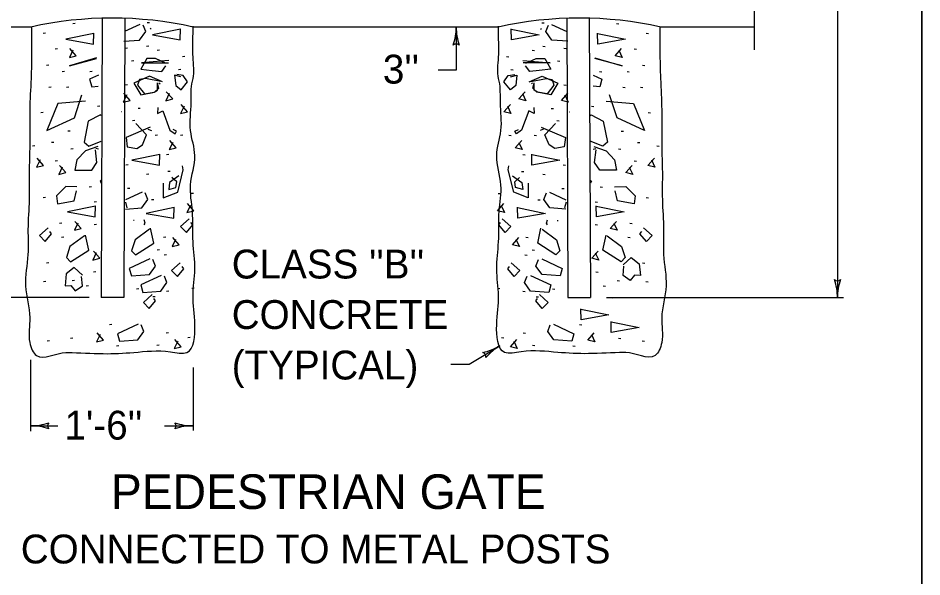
# Model space of a CAD drawing. Extents: x 1007 to 1035.5, y 1000.5 to 1021.5.
# Drawn here: x 1029.24 to 1035.5, y 1012.89 to 1016.77 of the extents above; entities that cross this region are included whole.
import ezdxf

# ---------------------------------------------------------------- set-up
doc = ezdxf.new("R2010")
doc.units = 0
for name, color, linetype in [('Level 1', 7, 'Continuous'), ('Level 10', 7, 'Continuous'), ('Level 11', 7, 'Continuous')]:
    doc.layers.add(name, color=color, linetype=linetype)

msp = doc.modelspace()

# ---------------------------------------------------------------- linework, layer by layer
at = {"layer": 'Level 1'}
for p, q in [((1034.3376, 1018.6796), (1034.3376, 1016.5492)), ((1034.9147, 1018.3923), (1034.9147, 1014.8303)), ((1029.8201, 1016.7686), (1029.8122, 1014.8303)), ((1029.9762, 1016.7678), (1029.9684, 1014.8303)), ((1033.0387, 1016.7678), (1033.0464, 1014.8303)), ((1033.1948, 1016.7686), (1033.2027, 1014.8303)), ((1029.3252, 1016.7057), (1028.0822, 1016.7057)), ((1032.566, 1016.7057), (1030.4488, 1016.7057)), ((1032.2727, 1016.7057), (1032.2727, 1016.4079)), ((1034.3376, 1016.7057), (1033.6897, 1016.7057)), ((1032.2727, 1016.4079), (1032.1477, 1016.4079)), ((1029.7293, 1014.8307), (1028.8008, 1014.8307)), ((1029.9684, 1014.8303), (1029.8122, 1014.8303)), ((1033.0464, 1014.8303), (1033.2027, 1014.8303)), ((1033.3141, 1014.8303), (1034.9555, 1014.8303)), ((1032.3614, 1014.3683), (1032.5753, 1014.4968)), ((1029.3238, 1014.3987), (1029.3238, 1013.9047)), ((1032.2364, 1014.3683), (1032.3614, 1014.3683)), ((1030.4488, 1014.3468), (1030.4488, 1013.9089)), ((1029.3238, 1013.9419), (1029.5126, 1013.9419)), ((1030.2513, 1013.9419), (1030.4488, 1013.9419))]:
    msp.add_line(p, q, dxfattribs=at)
for points in [[(1030.1477, 1016.7363), (1030.1317, 1016.7343)], [(1032.8672, 1016.7363), (1032.8832, 1016.7343)], [(1029.6322, 1016.7314), (1029.6162, 1016.7294)], [(1029.9694, 1016.6073), (1030.0788, 1016.616), (1030.1208, 1016.674), (1030.1028, 1016.72)], [(1030.0808, 1016.724), (1029.9751, 1016.6748)], [(1030.1589, 1016.6911), (1030.1509, 1016.6951)], [(1030.3613, 1016.6916), (1030.1673, 1016.6516), (1030.3593, 1016.6176), (1030.3613, 1016.6936)], [(1032.6536, 1016.6916), (1032.8476, 1016.6516), (1032.6556, 1016.6176), (1032.6536, 1016.6936)], [(1032.8559, 1016.6911), (1032.8639, 1016.6951)], [(1033.0454, 1016.6073), (1032.936, 1016.616), (1032.894, 1016.674), (1032.912, 1016.72)], [(1032.934, 1016.724), (1033.0398, 1016.6748)], [(1033.3827, 1016.7314), (1033.3987, 1016.7294)], [(1029.4261, 1016.6628), (1029.4101, 1016.6608)], [(1029.7624, 1016.6622), (1029.5684, 1016.6222), (1029.7604, 1016.5882), (1029.7624, 1016.6642)], [(1033.2524, 1016.6622), (1033.4464, 1016.6222), (1033.2544, 1016.5882), (1033.2524, 1016.6642)], [(1033.5888, 1016.6628), (1033.6048, 1016.6608)], [(1029.5095, 1016.5548), (1029.4935, 1016.5528)], [(1029.6163, 1016.5448), (1029.5923, 1016.4948), (1029.6403, 1016.5068), (1029.5963, 1016.5568)], [(1029.9954, 1016.5596), (1029.9794, 1016.5576)], [(1030.1427, 1016.5743), (1030.1267, 1016.5723)], [(1032.8722, 1016.5743), (1032.8882, 1016.5723)], [(1033.0194, 1016.5596), (1033.0354, 1016.5576)], [(1033.3986, 1016.5448), (1033.4226, 1016.4948), (1033.3746, 1016.5068), (1033.4186, 1016.5568)], [(1033.5053, 1016.5548), (1033.5213, 1016.5528)], [(1029.7808, 1016.4931), (1029.5928, 1016.4371), (1029.7808, 1016.4891)], [(1030.2589, 1016.4551), (1030.1889, 1016.4871), (1030.1289, 1016.4871), (1030.0869, 1016.4151), (1030.1669, 1016.4051), (1030.2329, 1016.3971), (1030.2609, 1016.4371)], [(1030.2163, 1016.5449), (1030.2003, 1016.5429)], [(1030.3931, 1016.5008), (1030.3771, 1016.4988)], [(1032.6218, 1016.5008), (1032.6378, 1016.4988)], [(1032.7559, 1016.4551), (1032.8259, 1016.4871), (1032.8859, 1016.4871), (1032.9279, 1016.4151), (1032.8479, 1016.4051), (1032.7819, 1016.3971), (1032.7539, 1016.4371)], [(1032.7985, 1016.5449), (1032.8145, 1016.5429)], [(1033.234, 1016.4931), (1033.4221, 1016.4371), (1033.234, 1016.4891)], [(1029.4506, 1016.4418), (1029.4346, 1016.4398)], [(1030.0397, 1016.4713), (1030.0237, 1016.4693)], [(1030.2809, 1016.4731), (1030.0909, 1016.4571), (1030.2789, 1016.4571)], [(1032.7339, 1016.4731), (1032.9239, 1016.4571), (1032.7359, 1016.4571)], [(1032.9752, 1016.4713), (1032.9912, 1016.4693)], [(1033.5643, 1016.4418), (1033.5803, 1016.4398)], [(1029.5586, 1016.3977), (1029.5426, 1016.3957)], [(1029.7937, 1016.3722), (1029.7327, 1016.3438), (1029.7467, 1016.2918), (1029.7924, 1016.2954)], [(1029.75, 1016.3977), (1029.734, 1016.3957)], [(1030.2369, 1016.327), (1030.1469, 1016.3651), (1030.0389, 1016.317), (1030.0869, 1016.235), (1030.1829, 1016.255), (1030.2109, 1016.283), (1030.2029, 1016.319)], [(1030.3649, 1016.3611), (1030.3209, 1016.3731), (1030.3289, 1016.301), (1030.3669, 1016.271), (1030.4109, 1016.327), (1030.3809, 1016.3691), (1030.3369, 1016.3771)], [(1030.3637, 1016.4123), (1030.3476, 1016.4103)], [(1032.6499, 1016.3611), (1032.6939, 1016.3731), (1032.6859, 1016.301), (1032.6479, 1016.271), (1032.6039, 1016.327), (1032.6339, 1016.3691), (1032.6779, 1016.3771)], [(1032.6512, 1016.4123), (1032.6673, 1016.4103)], [(1032.7779, 1016.327), (1032.8679, 1016.3651), (1032.9759, 1016.317), (1032.9279, 1016.235), (1032.8319, 1016.255), (1032.8039, 1016.283), (1032.8119, 1016.319)], [(1033.2212, 1016.3722), (1033.2822, 1016.3438), (1033.2682, 1016.2918), (1033.2224, 1016.2954)], [(1033.2648, 1016.3977), (1033.2808, 1016.3957)], [(1033.4563, 1016.3977), (1033.4723, 1016.3957)], [(1029.9954, 1016.3043), (1029.9794, 1016.3023)], [(1030.2249, 1016.329), (1030.1189, 1016.3491), (1030.0769, 1016.3431), (1030.0649, 1016.303), (1030.1129, 1016.243), (1030.1789, 1016.255), (1030.2029, 1016.269), (1030.2029, 1016.319)], [(1030.2129, 1016.319), (1030.2209, 1016.313)], [(1032.7899, 1016.329), (1032.8959, 1016.3491), (1032.9379, 1016.3431), (1032.9499, 1016.303), (1032.9019, 1016.243), (1032.8359, 1016.255), (1032.8119, 1016.269), (1032.8119, 1016.319)], [(1032.8019, 1016.319), (1032.7939, 1016.313)], [(1033.0194, 1016.3043), (1033.0354, 1016.3023)], [(1029.7028, 1016.193), (1029.5128, 1016.177), (1029.4368, 1015.9889), (1029.6268, 1016.077), (1029.6788, 1016.237)], [(1029.4653, 1016.2897), (1029.4493, 1016.2877)], [(1029.5881, 1016.2897), (1029.572, 1016.2877)], [(1029.9893, 1016.2356), (1029.9653, 1016.1856), (1030.0133, 1016.1976), (1029.9693, 1016.2476)], [(1030.2838, 1016.2453), (1030.2598, 1016.1953), (1030.3079, 1016.2073), (1030.2638, 1016.2573)], [(1032.731, 1016.2453), (1032.755, 1016.1953), (1032.7069, 1016.2073), (1032.751, 1016.2573)], [(1033.0255, 1016.2356), (1033.0495, 1016.1856), (1033.0015, 1016.1976), (1033.0455, 1016.2476)], [(1033.3121, 1016.193), (1033.5021, 1016.177), (1033.5781, 1015.9889), (1033.3881, 1016.077), (1033.3361, 1016.237)], [(1033.4268, 1016.2897), (1033.4428, 1016.2877)], [(1033.5495, 1016.2897), (1033.5655, 1016.2877)], [(1029.4113, 1016.1129), (1029.3953, 1016.1109)], [(1029.804, 1016.1571), (1029.788, 1016.1551)], [(1029.9562, 1016.1178), (1029.9542, 1016.1176)], [(1030.0838, 1016.1424), (1030.0678, 1016.1404)], [(1030.2049, 1016.149), (1030.2029, 1016.107), (1030.2389, 1016.125), (1030.2889, 1015.9909), (1030.3249, 1015.9649), (1030.3349, 1015.9849), (1030.3109, 1015.9969)], [(1030.3869, 1016.157), (1030.3629, 1016.107), (1030.4109, 1016.119), (1030.3669, 1016.169)], [(1032.6279, 1016.157), (1032.6519, 1016.107), (1032.6039, 1016.119), (1032.6479, 1016.169)], [(1032.8099, 1016.149), (1032.8119, 1016.107), (1032.7759, 1016.125), (1032.7259, 1015.9909), (1032.6899, 1015.9649), (1032.6799, 1015.9849), (1032.7039, 1015.9969)], [(1032.931, 1016.1424), (1032.947, 1016.1404)], [(1033.0587, 1016.1178), (1033.0607, 1016.1176)], [(1033.2108, 1016.1571), (1033.2268, 1016.1551)], [(1033.6035, 1016.1129), (1033.6195, 1016.1109)], [(1029.8133, 1016.0918), (1029.8068, 1016.097), (1029.7228, 1016.053), (1029.6948, 1015.9089), (1029.7268, 1015.8809), (1029.813, 1015.914)], [(1030.0446, 1016.059), (1030.0285, 1016.057)], [(1032.9703, 1016.059), (1032.9863, 1016.057)], [(1033.2016, 1016.0918), (1033.208, 1016.097), (1033.292, 1016.053), (1033.3201, 1015.9089), (1033.288, 1015.8809), (1033.2018, 1015.914)], [(1029.5979, 1015.9853), (1029.5818, 1015.9833)], [(1030.1529, 1016.0129), (1029.9848, 1015.9409), (1029.9928, 1015.8749), (1030.0589, 1015.8649), (1030.0989, 1015.8889), (1030.1269, 1015.9589), (1030.0529, 1016.037)], [(1030.1369, 1015.9989), (1030.1609, 1015.9889)], [(1032.8779, 1015.9989), (1032.8539, 1015.9889)], [(1032.8619, 1016.0129), (1033.03, 1015.9409), (1033.022, 1015.8749), (1032.9559, 1015.8649), (1032.9159, 1015.8889), (1032.8879, 1015.9589), (1032.9619, 1016.037)], [(1033.4169, 1015.9853), (1033.433, 1015.9833)], [(1030.2017, 1015.9558), (1030.1857, 1015.9538)], [(1030.3783, 1015.9558), (1030.3623, 1015.9538)], [(1032.6365, 1015.9558), (1032.6525, 1015.9538)], [(1032.8132, 1015.9558), (1032.8292, 1015.9538)], [(1029.3524, 1015.8823), (1029.3363, 1015.8803)], [(1029.4849, 1015.9068), (1029.4689, 1015.9048)], [(1029.6175, 1015.8626), (1029.6015, 1015.8606)], [(1029.7888, 1015.8769), (1029.7028, 1015.8469), (1029.6448, 1015.7849), (1029.6308, 1015.7148), (1029.7468, 1015.7148), (1029.7828, 1015.7669), (1029.7728, 1015.8549)], [(1029.7928, 1015.8589), (1029.7748, 1015.8649)], [(1030.3084, 1015.9066), (1030.2844, 1015.8566), (1030.3324, 1015.8686), (1030.2884, 1015.9186)], [(1032.7064, 1015.9066), (1032.7304, 1015.8566), (1032.6824, 1015.8686), (1032.7264, 1015.9186)], [(1033.222, 1015.8589), (1033.24, 1015.8649)], [(1033.226, 1015.8769), (1033.3121, 1015.8469), (1033.3701, 1015.7849), (1033.3841, 1015.7148), (1033.268, 1015.7148), (1033.232, 1015.7669), (1033.242, 1015.8549)], [(1033.3973, 1015.8626), (1033.4133, 1015.8606)], [(1033.5299, 1015.9068), (1033.5459, 1015.9048)], [(1033.6624, 1015.8823), (1033.6785, 1015.8803)], [(1029.3891, 1015.7847), (1029.3651, 1015.7347), (1029.4132, 1015.7467), (1029.3691, 1015.7967)], [(1030.2189, 1015.8228), (1030.0249, 1015.7828), (1030.2169, 1015.7488), (1030.2189, 1015.8248)], [(1030.2802, 1015.8233), (1030.2642, 1015.8213)], [(1032.7347, 1015.8233), (1032.7507, 1015.8213)], [(1032.7959, 1015.8228), (1032.9899, 1015.7828), (1032.7979, 1015.7488), (1032.7959, 1015.8248)], [(1033.6258, 1015.7847), (1033.6498, 1015.7347), (1033.6017, 1015.7467), (1033.6458, 1015.7967)], [(1029.5095, 1015.7792), (1029.4935, 1015.7772)], [(1029.5427, 1015.7348), (1029.5186, 1015.6848), (1029.5667, 1015.6968), (1029.5226, 1015.7468)], [(1030.0004, 1015.7498), (1029.9844, 1015.7478)], [(1030.2429, 1015.6228), (1030.2429, 1015.5228), (1030.3429, 1015.5608), (1030.3809, 1015.7168), (1030.3769, 1015.7429)], [(1032.7719, 1015.6228), (1032.7719, 1015.5228), (1032.6719, 1015.5608), (1032.6339, 1015.7168), (1032.6379, 1015.7429)], [(1033.0144, 1015.7498), (1033.0304, 1015.7478)], [(1033.4722, 1015.7348), (1033.4963, 1015.6848), (1033.4482, 1015.6968), (1033.4923, 1015.7468)], [(1033.5053, 1015.7792), (1033.5213, 1015.7772)], [(1030.1427, 1015.6859), (1030.1267, 1015.6839)], [(1030.29, 1015.7056), (1030.2739, 1015.7036)], [(1030.3509, 1015.6748), (1030.2869, 1015.6288), (1030.2809, 1015.5788), (1030.3309, 1015.5948), (1030.3369, 1015.6328), (1030.3029, 1015.6628)], [(1032.6639, 1015.6748), (1032.7279, 1015.6288), (1032.7339, 1015.5788), (1032.6839, 1015.5948), (1032.6779, 1015.6328), (1032.7119, 1015.6628)], [(1032.7248, 1015.7056), (1032.7409, 1015.7036)], [(1032.8722, 1015.6859), (1032.8882, 1015.6839)], [(1029.8127, 1015.6427), (1029.8048, 1015.6368), (1029.8127, 1015.6248)], [(1033.2022, 1015.6427), (1033.21, 1015.6368), (1033.2022, 1015.6248)], [(1029.6448, 1015.5988), (1029.5668, 1015.6008), (1029.5028, 1015.5368), (1029.5088, 1015.4808), (1029.6248, 1015.5008), (1029.6408, 1015.5708)], [(1029.7452, 1015.5976), (1029.7292, 1015.5956)], [(1030.0956, 1015.5607), (1029.9818, 1015.5078)], [(1029.9818, 1015.4438), (1030.0936, 1015.4526), (1030.1356, 1015.5106), (1030.1176, 1015.5567)], [(1030.0102, 1015.5878), (1029.9942, 1015.5858)], [(1030.4519, 1015.5533), (1030.4359, 1015.5513)], [(1032.5629, 1015.5533), (1032.5789, 1015.5513)], [(1033.033, 1015.4438), (1032.9213, 1015.4526), (1032.8793, 1015.5106), (1032.8973, 1015.5567)], [(1032.9193, 1015.5607), (1033.033, 1015.5078)], [(1033.0047, 1015.5878), (1033.0207, 1015.5858)], [(1033.2697, 1015.5976), (1033.2857, 1015.5956)], [(1033.3701, 1015.5988), (1033.4481, 1015.6008), (1033.5121, 1015.5368), (1033.5061, 1015.4808), (1033.3901, 1015.5008), (1033.3741, 1015.5708)], [(1029.4261, 1015.5239), (1029.4101, 1015.5219)], [(1029.7795, 1015.4945), (1029.7634, 1015.4925)], [(1029.9804, 1015.4924), (1029.9914, 1015.4519), (1029.9914, 1015.4519)], [(1030.1771, 1015.5092), (1030.1611, 1015.5072)], [(1030.4311, 1015.4698), (1030.4071, 1015.4198), (1030.4552, 1015.4318), (1030.4111, 1015.4818)], [(1032.5838, 1015.4698), (1032.6078, 1015.4198), (1032.5597, 1015.4318), (1032.6038, 1015.4818)], [(1032.8378, 1015.5092), (1032.8538, 1015.5072)], [(1033.0344, 1015.4924), (1033.0234, 1015.4519), (1033.0234, 1015.4519)], [(1033.2353, 1015.4945), (1033.2514, 1015.4925)], [(1033.5888, 1015.5239), (1033.6048, 1015.5219)], [(1029.7723, 1015.4645), (1029.5782, 1015.4245), (1029.7703, 1015.3905), (1029.7723, 1015.4665)], [(1030.3172, 1015.4547), (1030.1231, 1015.4146), (1030.3152, 1015.3806), (1030.3172, 1015.4567)], [(1032.6977, 1015.4547), (1032.8918, 1015.4146), (1032.6997, 1015.3806), (1032.6977, 1015.4567)], [(1033.2426, 1015.4645), (1033.4367, 1015.4245), (1033.2446, 1015.3905), (1033.2426, 1015.4665)], [(1029.6507, 1015.3471), (1029.6267, 1015.2971), (1029.6747, 1015.3091), (1029.6307, 1015.3591)], [(1030.0417, 1015.3651), (1030.0358, 1015.364)], [(1030.1097, 1015.3343), (1030.1172, 1015.3474), (1030.1095, 1015.3703)], [(1030.4229, 1015.3768), (1030.3629, 1015.3228), (1030.4029, 1015.2808), (1030.4469, 1015.3348), (1030.4349, 1015.3508)], [(1032.5919, 1015.3768), (1032.6519, 1015.3228), (1032.6119, 1015.2808), (1032.5679, 1015.3348), (1032.5799, 1015.3508)], [(1032.9052, 1015.3343), (1032.8977, 1015.3474), (1032.9053, 1015.3703)], [(1032.9732, 1015.3651), (1032.979, 1015.364)], [(1033.3642, 1015.3471), (1033.3882, 1015.2971), (1033.3402, 1015.3091), (1033.3842, 1015.3591)], [(1029.4445, 1015.3146), (1029.3845, 1015.2606), (1029.4245, 1015.2186), (1029.4685, 1015.2726), (1029.4565, 1015.2886)], [(1029.5389, 1015.3472), (1029.5229, 1015.3452)], [(1029.7795, 1015.3373), (1029.7634, 1015.3353)], [(1030.1469, 1015.3053), (1030.0469, 1015.2313), (1030.0229, 1015.1553), (1030.0509, 1015.1273), (1030.1769, 1015.2073), (1030.1549, 1015.3113)], [(1032.8679, 1015.3053), (1032.9679, 1015.2313), (1032.9919, 1015.1553), (1032.9639, 1015.1273), (1032.8379, 1015.2073), (1032.8599, 1015.3113)], [(1033.2353, 1015.3373), (1033.2514, 1015.3353)], [(1033.4759, 1015.3472), (1033.4919, 1015.3452)], [(1033.5703, 1015.3146), (1033.6303, 1015.2606), (1033.5903, 1015.2186), (1033.5463, 1015.2726), (1033.5583, 1015.2886)], [(1029.5537, 1015.2491), (1029.5377, 1015.2471)], [(1029.6961, 1015.2577), (1029.5961, 1015.1837), (1029.5721, 1015.1076), (1029.6001, 1015.0796), (1029.7261, 1015.1597), (1029.7041, 1015.2637)], [(1030.2605, 1015.2491), (1030.2445, 1015.2471)], [(1030.328, 1015.2342), (1030.304, 1015.1842), (1030.352, 1015.1962), (1030.308, 1015.2462)], [(1032.6868, 1015.2342), (1032.7108, 1015.1842), (1032.6628, 1015.1962), (1032.7068, 1015.2462)], [(1032.7543, 1015.2491), (1032.7703, 1015.2471)], [(1033.3188, 1015.2577), (1033.4188, 1015.1837), (1033.4428, 1015.1076), (1033.4148, 1015.0796), (1033.2888, 1015.1597), (1033.3108, 1015.2637)], [(1033.4612, 1015.2491), (1033.4772, 1015.2471)], [(1029.7783, 1015.1409), (1029.7543, 1015.0909), (1029.8023, 1015.1029), (1029.7583, 1015.1529)], [(1030.2163, 1015.1607), (1030.2003, 1015.1587)], [(1030.2654, 1015.1263), (1030.2494, 1015.1243)], [(1032.7494, 1015.1263), (1032.7654, 1015.1243)], [(1032.7985, 1015.1607), (1032.8145, 1015.1587)], [(1033.2366, 1015.1409), (1033.2606, 1015.0909), (1033.2126, 1015.1029), (1033.2566, 1015.1529)], [(1033.429, 1015.0577), (1033.485, 1015.1097), (1033.541, 1015.0657), (1033.549, 1014.9837), (1033.509, 1014.9857), (1033.479, 1014.9497), (1033.429, 1014.9837), (1033.435, 1015.0477)], [(1029.4506, 1015.0723), (1029.4346, 1015.0703)], [(1030.1496, 1015.0993), (1030.0075, 1015.0333), (1030.0215, 1014.9813), (1030.1476, 1014.9913), (1030.1896, 1015.0493), (1030.1716, 1015.0953)], [(1030.3608, 1015.0721), (1030.3008, 1015.0181), (1030.3408, 1014.9761), (1030.3848, 1015.0301), (1030.3728, 1015.0461)], [(1032.6541, 1015.0721), (1032.7141, 1015.0181), (1032.6741, 1014.9761), (1032.6301, 1015.0301), (1032.6421, 1015.0461)], [(1032.8653, 1015.0993), (1033.0073, 1015.0333), (1032.9933, 1014.9813), (1032.8673, 1014.9913), (1032.8253, 1015.0493), (1032.8433, 1015.0953)], [(1033.5643, 1015.0723), (1033.5803, 1015.0703)], [(1029.6824, 1014.9865), (1029.6264, 1015.0385), (1029.5704, 1014.9945), (1029.5624, 1014.9125), (1029.6024, 1014.9145), (1029.6324, 1014.8785), (1029.6824, 1014.9125), (1029.6764, 1014.9765)], [(1029.7746, 1015.0085), (1029.7586, 1015.0065)], [(1030.2283, 1014.9842), (1030.0863, 1014.9182), (1030.1003, 1014.8662), (1030.2263, 1014.8762), (1030.2683, 1014.9342), (1030.2503, 1014.9802)], [(1032.7865, 1014.9842), (1032.9286, 1014.9182), (1032.9146, 1014.8662), (1032.7885, 1014.8762), (1032.7465, 1014.9342), (1032.7645, 1014.9802)], [(1033.2403, 1015.0085), (1033.2563, 1015.0065)], [(1029.4282, 1014.9421), (1029.4122, 1014.9401)], [(1029.6273, 1014.9496), (1029.6113, 1014.9476)], [(1033.3875, 1014.9496), (1033.4035, 1014.9476)], [(1033.5867, 1014.9421), (1033.6027, 1014.9401)], [(1029.7242, 1014.9119), (1029.7082, 1014.9099)], [(1030.074, 1014.8907), (1030.058, 1014.8887)], [(1030.2802, 1014.876), (1030.2642, 1014.874)], [(1030.4569, 1014.8956), (1030.4409, 1014.8936)], [(1032.5579, 1014.8956), (1032.5739, 1014.8936)], [(1032.7347, 1014.876), (1032.7507, 1014.874)], [(1032.9408, 1014.8907), (1032.9568, 1014.8887)], [(1033.2907, 1014.9119), (1033.3067, 1014.9099)], [(1029.677, 1014.8303), (1029.661, 1014.8283)], [(1030.1659, 1014.8513), (1030.1059, 1014.7973), (1030.1459, 1014.7553), (1030.1899, 1014.8093), (1030.1779, 1014.8253)], [(1030.1869, 1014.8368), (1030.1709, 1014.8348)], [(1032.8489, 1014.8513), (1032.9089, 1014.7973), (1032.8689, 1014.7553), (1032.8249, 1014.8093), (1032.8369, 1014.8253)], [(1032.8279, 1014.8368), (1032.8439, 1014.8348)], [(1033.3378, 1014.8303), (1033.3538, 1014.8283)], [(1033.1374, 1014.7513), (1033.3315, 1014.7113), (1033.1394, 1014.6773), (1033.1374, 1014.7533)], [(1029.8872, 1014.6436), (1029.8712, 1014.6416)], [(1030.0679, 1014.6463), (1029.9259, 1014.5803), (1029.9399, 1014.5283), (1030.0659, 1014.5383), (1030.1079, 1014.5963), (1030.0899, 1014.6423)], [(1032.9469, 1014.6463), (1033.0889, 1014.5803), (1033.0749, 1014.5283), (1032.9489, 1014.5383), (1032.9069, 1014.5963), (1032.9249, 1014.6423)], [(1033.1277, 1014.6436), (1033.1437, 1014.6416)], [(1033.3454, 1014.6625), (1033.5395, 1014.6225), (1033.3474, 1014.5885), (1033.3454, 1014.6645)], [(1029.6163, 1014.5495), (1029.6003, 1014.5475)], [(1029.8049, 1014.5738), (1029.7809, 1014.5238), (1029.8289, 1014.5358), (1029.7849, 1014.5858)], [(1030.2784, 1014.5872), (1030.2624, 1014.5852)], [(1030.4289, 1014.5533), (1030.4129, 1014.5513)], [(1032.5859, 1014.5533), (1032.6019, 1014.5513)], [(1032.7364, 1014.5872), (1032.7524, 1014.5852)], [(1033.2099, 1014.5738), (1033.2339, 1014.5238), (1033.1859, 1014.5358), (1033.2299, 1014.5858)], [(1033.3985, 1014.5495), (1033.4145, 1014.5475)], [(1029.4533, 1014.5308), (1029.4373, 1014.5288)], [(1029.9348, 1014.4968), (1029.9188, 1014.4948)], [(1030.2133, 1014.5006), (1030.1973, 1014.4986)], [(1030.3429, 1014.5275), (1030.3189, 1014.4775), (1030.3669, 1014.4895), (1030.3229, 1014.5395)], [(1032.6719, 1014.5275), (1032.6959, 1014.4775), (1032.6479, 1014.4895), (1032.6919, 1014.5395)], [(1032.8016, 1014.5006), (1032.8176, 1014.4986)], [(1033.08, 1014.4968), (1033.096, 1014.4948)], [(1033.5616, 1014.5308), (1033.5776, 1014.5288)]]:
    msp.add_lwpolyline(points, dxfattribs=at)
for centre, radius, start, end in [((1029.8877, 1014.2057), 2.5625, 77.31962, 102.68038), ((1033.1271, 1014.2057), 2.5625, 77.31962, 102.68038), ((1031.8817, 1016.7057), 0.3909, 341.34716, 359.99389), ((1032.6636, 1016.7057), 0.3909, 179.98778, 180), ((1032.6636, 1016.7057), 0.3909, 180, 198.66878), ((1032.2726, 1016.557), 0.0313, 48.7746, 130.89129), ((1034.9147, 1014.9789), 0.0313, 228.7746, 310.89129), ((1034.5237, 1014.8303), 0.3909, 0, 18.66878), ((1035.3056, 1014.8303), 0.3909, 161.34716, 179.99389), ((1034.5237, 1014.8303), 0.3909, 359.98778, 0), ((1032.3739, 1014.8318), 0.3909, 282.3503, 300.99703), ((1032.7766, 1014.1617), 0.3909, 121.00314, 139.67193), ((1032.7766, 1014.1617), 0.3909, 120.99092, 121.00314), ((1032.4478, 1014.4202), 0.0313, 349.77774, 71.89444), ((1029.3238, 1014.3329), 0.3909, 269.98778, 270), ((1029.3238, 1014.3329), 0.3909, 270, 288.66878), ((1029.3238, 1013.551), 0.3909, 71.34716, 89.99389), ((1029.4725, 1013.9419), 0.0313, 138.7746, 220.89129), ((1030.3002, 1013.942), 0.0313, 318.7746, 40.89129), ((1030.4488, 1013.551), 0.3909, 90, 108.66878), ((1030.4488, 1014.3329), 0.3909, 251.34716, 269.99389), ((1030.4488, 1013.551), 0.3909, 89.98778, 90)]:
    msp.add_arc(centre, radius, start, end, dxfattribs=at)
for points in [[(1029.3304, 1016.7041), (1029.3304, 1016.6786), (1029.3304, 1016.5388), (1029.3262, 1016.3483), (1029.3178, 1016.1321), (1029.3178, 1015.8865), (1029.3136, 1015.7001), (1029.3136, 1015.5095), (1029.3051, 1015.3018), (1029.3051, 1015.1283), (1029.2881, 1014.9121), (1029.3178, 1014.6918), (1029.3178, 1014.5183), (1029.3643, 1014.4293), (1029.5677, 1014.4505), (1029.5804, 1014.4505), (1029.8262, 1014.442), (1030.0379, 1014.4505), (1030.2921, 1014.4546), (1030.4064, 1014.4505), (1030.4616, 1014.641), (1030.4488, 1014.8443), (1030.4616, 1015.0266), (1030.4488, 1015.2171), (1030.4446, 1015.429), (1030.4319, 1015.6111), (1030.4616, 1015.8145), (1030.4319, 1015.9881), (1030.4362, 1016.183), (1030.4446, 1016.3313), (1030.4488, 1016.3483), (1030.4488, 1016.4965), (1030.4488, 1016.6618), (1030.4488, 1016.7041), (1030.4488, 1016.7126)], [(1033.6844, 1016.7041), (1033.6844, 1016.6786), (1033.6844, 1016.5388), (1033.6887, 1016.3483), (1033.697, 1016.1321), (1033.697, 1015.8865), (1033.7013, 1015.7001), (1033.7013, 1015.5095), (1033.7098, 1015.3018), (1033.7098, 1015.1283), (1033.7268, 1014.9121), (1033.697, 1014.6918), (1033.697, 1014.5183), (1033.6505, 1014.4293), (1033.4472, 1014.4505), (1033.4344, 1014.4505), (1033.1887, 1014.442), (1032.9769, 1014.4505), (1032.7228, 1014.4546), (1032.6084, 1014.4505), (1032.5533, 1014.641), (1032.566, 1014.8443), (1032.5533, 1015.0266), (1032.566, 1015.2171), (1032.5703, 1015.429), (1032.5829, 1015.6111), (1032.5533, 1015.8145), (1032.5829, 1015.9881), (1032.5787, 1016.183), (1032.5703, 1016.3313), (1032.566, 1016.3483), (1032.566, 1016.4965), (1032.566, 1016.6618), (1032.566, 1016.7041), (1032.566, 1016.7126)]]:
    msp.add_spline(points, degree=3, dxfattribs=at)
at = {"layer": 'Level 10'}
msp.add_line((1035.5, 1021.5), (1035.5, 1000.5), dxfattribs=at)
at = {"layer": 'Level 11'}
msp.add_lwpolyline([(1007, 1000.5), (1035.5, 1000.5), (1035.5, 1021.5), (1007, 1021.5)], close=True, dxfattribs=at)

# ---------------------------------------------------------------- texts
at = {"layer": 'Level 1'}
for s, height, p in [("3''", 0.2, (1031.7646, 1016.3141)), ("CLASS ''B''", 0.2, (1030.7173, 1014.963)), ('CONCRETE', 0.2, (1030.7173, 1014.613)), ('(TYPICAL)', 0.2, (1030.7173, 1014.263)), ("1'-6''", 0.2, (1029.5583, 1013.8463)), ('PEDESTRIAN GATE', 0.24, (1029.8794, 1013.3653)), ('CONNECTED TO METAL POSTS', 0.2, (1029.2555, 1012.9879))]:
    msp.add_text(s, height=height, dxfattribs=at).set_placement(p)

doc.saveas('drawing.dxf')
